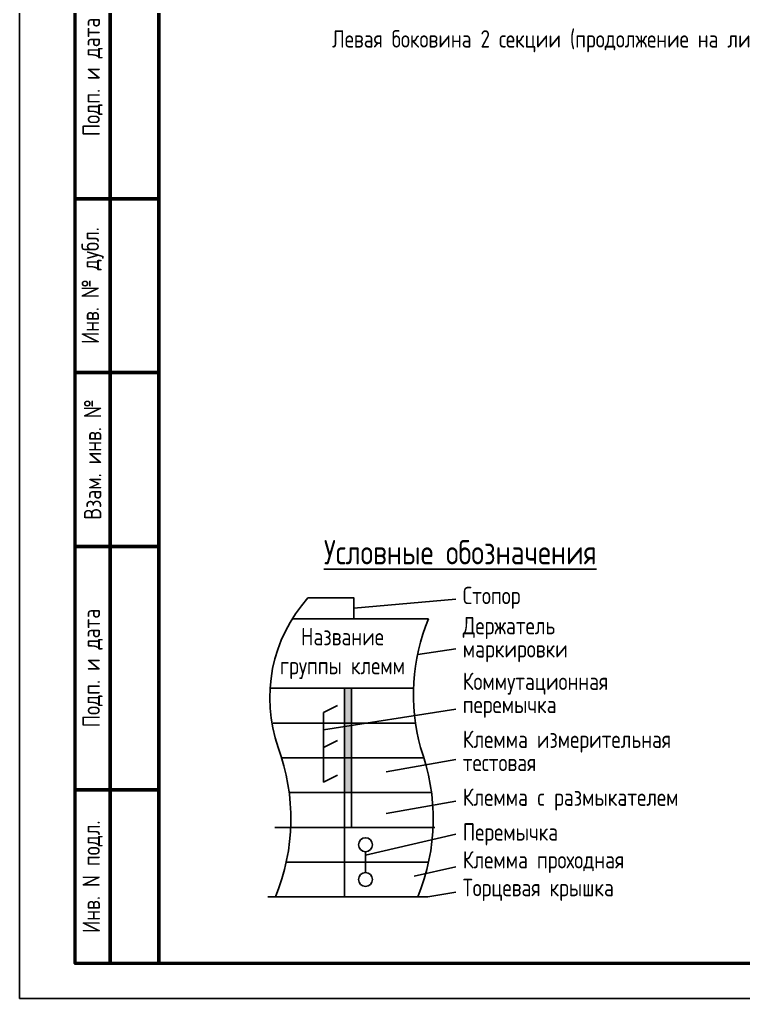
# Model space of a CAD drawing. Header units: millimetres. Extents: x -1050 to 7068, y 0 to 517.
# Drawn here: x 5880.2 to 5984.2, y 0 to 140.8 of the extents above; entities that cross this region are included whole.
import ezdxf

# ---------------------------------------------------------------- set-up
doc = ezdxf.new("R2010")
doc.units = ezdxf.units.MM
doc.styles.add('Gost_type_A', font='GOST_A.TTF')

# ---------------------------------------------------------------- blocks, each defined once
blk = doc.blocks.new('Штамп левый нижний')
at = {"lineweight": 50}
for points in [[(-12, 145), (-7, 145), (-7, 110), (-12, 110)], [(-7, 145), (0, 145), (0, 110), (-7, 110)], [(-12, 110), (-7, 110), (-7, 85), (-12, 85)], [(-7, 110), (0, 110), (0, 85), (-7, 85)], [(-12, 85), (-7, 85), (-7, 60), (-12, 60)], [(-7, 85), (0, 85), (0, 60), (-7, 60)], [(-12, 60), (-7, 60), (-7, 25), (-12, 25)], [(-7, 60), (0, 60), (0, 25), (-7, 25)], [(-12, 25), (-7, 25), (-7, 0), (-12, 0)], [(-7, 25), (0, 25), (0, 0), (-7, 0)]]:
    blk.add_lwpolyline(points, close=True, dxfattribs=at)
at = {"char_height": 2.5, "attachment_point": 5, "rotation": 90, "style": 'Gost_type_A'}
for s, insert, width in [('Подп. и дата', (-9.5, 127.5), 35), ('Инв. № дубл.', (-9.5, 97.5), 25), ('Взам. инв. №', (-9.5, 72.5), 25), ('Подп. и дата', (-9.5, 42.5), 35), ('Инв. N подл.', (-9.5, 12.5), 25)]:
    blk.add_mtext(s, dxfattribs=dict(at, insert=insert, width=width))

msp = doc.modelspace()

# ---------------------------------------------------------------- hatches: boundary and pattern name
h = msp.add_hatch(color=256)
h.dxf.hatch_style = 1
h.paths.add_polyline_path([(5927.9, 44.6), (5926.9, 44.6), (5926.9, 29.6), (5927.9, 29.6)])

# ---------------------------------------------------------------- linework, layer by layer
for p, q in [((5928.26, 56.1), (5942.9, 57.42)), ((5919.4, 54.6), (5938.99, 54.6)), ((5937.42, 49.45), (5942.9, 50.29)), ((5916.38, 44.6), (5936.84, 44.6)), ((5926.9, 14.6), (5926.9, 44.6)), ((5927.9, 39.6), (5927.9, 44.6)), ((5923.9, 38.6), (5942.9, 41.6)), ((5937.1, 39.6), (5916.64, 39.6)), ((5916.64, 39.6), (5937.1, 39.6)), ((5927.9, 24.6), (5927.9, 39.6)), ((5938.32, 34.6), (5917.86, 34.6)), ((5917.86, 34.6), (5938.32, 34.6)), ((5932.9, 32.6), (5942.9, 34.37)), ((5939.41, 29.6), (5918.95, 29.6)), ((5918.95, 29.6), (5939.41, 29.6)), ((5939.41, 29.6), (5918.95, 29.6)), ((5918.95, 29.6), (5939.41, 29.6)), ((5932.9, 26.6), (5942.9, 28.37)), ((5916.9, 24.6), (5939.9, 24.6)), ((5939.62, 24.6), (5919.16, 24.6)), ((5919.16, 24.6), (5939.62, 24.6)), ((5929.9, 20.6), (5942.9, 23.6)), ((5929.93, 19.6), (5929.93, 21.1)), ((5938.99, 19.6), (5918.53, 19.6)), ((5918.53, 19.6), (5938.99, 19.6)), ((5929.93, 18.1), (5929.93, 19.6)), ((5936.9, 17.56), (5942.9, 18.94)), ((5915.9, 14.6), (5938.9, 14.6)), ((5916.97, 14.6), (5937.43, 14.6)), ((5942.9, 15.27), (5938.9, 14.6))]:
    msp.add_line(p, q)
msp.add_lwpolyline([(6177.19, 420), (6177.19, 0), (5880.19, 0), (5880.19, 420)], close=True)
at = {"lineweight": 50}
msp.add_lwpolyline([(6172.19, 415), (6172.19, 5), (5900.19, 5), (5900.19, 415)], close=True, dxfattribs=at)
for points in [[(5921.65, 57.6), (5928.26, 57.6), (5928.26, 54.6), (5919.4, 54.6)], [(5925.9, 42.1), (5923.9, 41.1), (5923.9, 36.1), (5925.9, 37.1)], [(5925.9, 37.1), (5923.9, 36.1), (5923.9, 31.1), (5925.9, 32.1)]]:
    msp.add_lwpolyline(points)
for centre in [(5929.93, 22.1), (5929.93, 17.1)]:
    msp.add_circle(centre, 1)
for centre, radius, start, end in [((5937.75, 43.2), 21.6, 138.181, 199.2333), ((5965.84, 43.61), 29.02, 157.7321, 195.0211), ((5889.65, 25.83), 29.54, 337.6521, 20.3143), ((5910.11, 25.83), 29.54, 337.6521, 20.3143)]:
    msp.add_arc(centre, radius, start, end)

# ---------------------------------------------------------------- block references
msp.add_blockref('Штамп левый нижний', (5900.19, 5))

# ---------------------------------------------------------------- texts
at = {"attachment_point": 5, "style": 'Gost_type_A'}
for s, insert, char_height, width in [('Левая боковина 2 секции (продолжение на листе 2)', (5958.76, 137.64), 2.5, 90), ('{\\LУсловные обозначения}', (5943.54, 64.16), 3.5, 75), ('Название группы клемм', (5926.61, 49.6), 2.5, 20.4592)]:
    msp.add_mtext(s, dxfattribs=dict(at, insert=insert, char_height=char_height, width=width))
at = {"char_height": 2.5, "attachment_point": 4, "line_spacing_factor": 0.8, "style": 'Gost_type_A'}
for s, insert, width in [('Стопор', (5943.9, 57.6), 44), ('Держатель\\Pмаркировки', (5943.9, 51.6), 38.7538), ('Коммутационная\\Pперемычка', (5943.9, 43.6), 44), ('Клемма измерительная\\Pтестовая', (5943.9, 35.6), 55.1103), ('Клемма c размыкателем', (5943.9, 28.6), 55.1103), ('Перемычка', (5943.9, 23.6), 49.9213), ('Клемма проходная', (5943.9, 19.6), 44), ('Торцевая крышка', (5943.9, 15.6), 44)]:
    msp.add_mtext(s, dxfattribs=dict(at, insert=insert, width=width))

doc.saveas('drawing.dxf')
